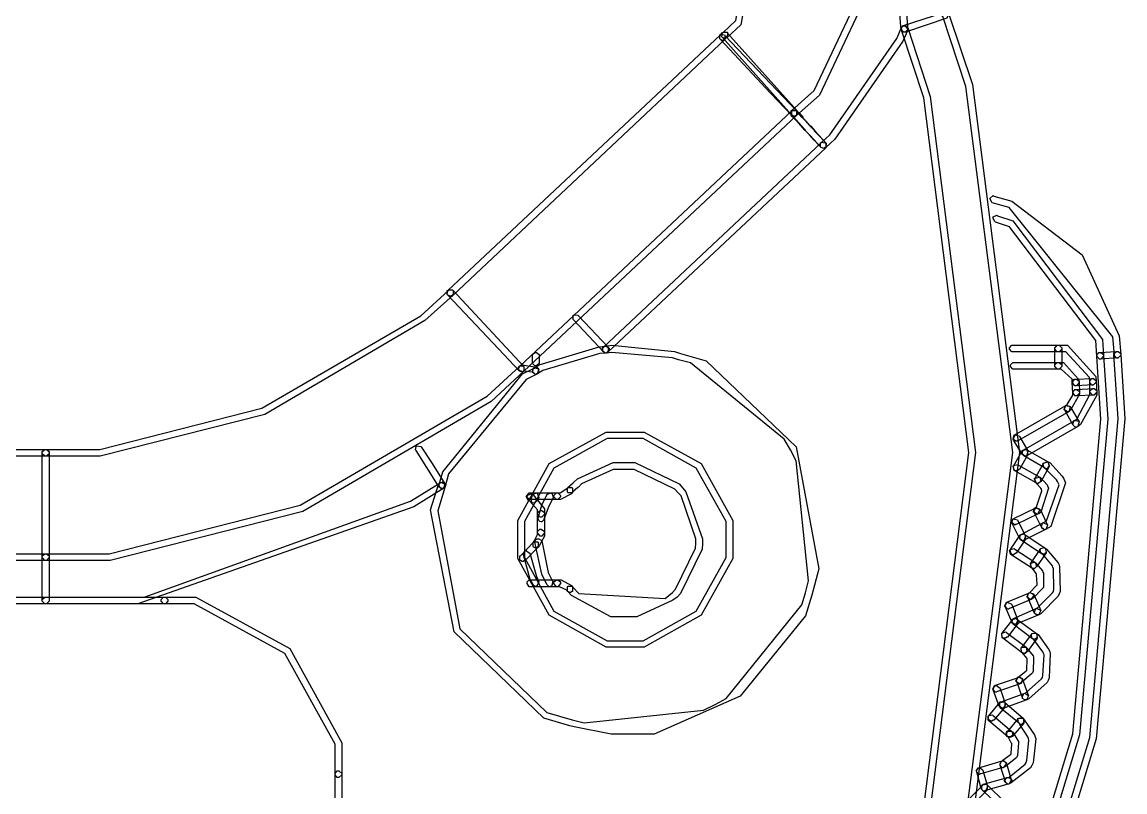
# Model space of a CAD drawing. Extents: x 0.54 to 10.46, y 0.74 to 7.76.
# Drawn here: x 9.829 to 9.9436, y 4.5242 to 4.6042 of the extents above; entities that cross this region are included whole.
import ezdxf

# ---------------------------------------------------------------- set-up
doc = ezdxf.new("R2010")
doc.units = 0
doc.layers.get('0').update_dxf_attribs({"linetype": 'CONTINUOUS'})

msp = doc.modelspace()

# ---------------------------------------------------------------- linework, layer by layer
at = {"color": 0}
for points in [[(9.90924, 4.59446), (9.90924, 4.59446), (9.90896, 4.59457), (9.90896, 4.59457), (9.9089, 4.59462), (9.9089, 4.59506), (9.90896, 4.59506), (9.91129, 4.59711), (9.91754, 4.6104), (9.91624, 4.625), (9.91476, 4.62771), (9.91471, 4.62776), (9.91487, 4.62819), (9.91493, 4.62819), (9.91493, 4.62825), (9.91536, 4.6281), (9.91542, 4.62804), (9.91689, 4.62522), (9.91824, 4.61025), (9.91183, 4.59663), (9.90944, 4.59451), (9.9094, 4.59451), (9.90924, 4.59446), (9.90924, 4.59446)], [(9.90201, 4.60254), (9.90201, 4.60254), (9.90175, 4.60265), (9.90175, 4.60265), (9.90169, 4.60271), (9.90175, 4.60314), (9.90181, 4.60314), (9.90315, 4.60439), (9.90608, 4.62093), (9.90522, 4.62256), (9.90517, 4.62261), (9.90533, 4.62304), (9.90539, 4.62304), (9.90539, 4.6231), (9.90582, 4.62294), (9.90588, 4.62289), (9.90674, 4.62121), (9.90365, 4.60394), (9.90224, 4.60265), (9.90218, 4.60265), (9.90201, 4.60254), (9.90201, 4.60254)], [(9.92068, 4.60319), (9.92057, 4.60319), (9.92036, 4.60335), (9.92036, 4.6034), (9.92031, 4.60346), (9.92051, 4.60389), (9.92057, 4.60389), (9.92475, 4.60525), (9.92481, 4.60531), (9.92518, 4.60508), (9.92524, 4.60504), (9.92524, 4.60504), (9.92507, 4.60465), (9.92507, 4.60465), (9.92079, 4.60319), (9.92079, 4.60319), (9.92068, 4.60319), (9.92068, 4.60319)], [(9.91228, 4.5911), (9.91228, 4.5911), (9.912, 4.59119), (9.912, 4.59119), (9.91194, 4.59125), (9.91194, 4.59169), (9.912, 4.59169), (9.91292, 4.5925), (9.91986, 4.60254), (9.92036, 4.60368), (9.92036, 4.60374), (9.92074, 4.60389), (9.92079, 4.60385), (9.92079, 4.60385), (9.92101, 4.60346), (9.92101, 4.6034), (9.92051, 4.60226), (9.91342, 4.59207), (9.91249, 4.59119), (9.91243, 4.59119), (9.91228, 4.5911), (9.91228, 4.5911)], [(9.87349, 4.57574), (9.87349, 4.57574), (9.87321, 4.57585), (9.87321, 4.57585), (9.87315, 4.5759), (9.87315, 4.57633), (9.87321, 4.57633), (9.90153, 4.60292), (9.90153, 4.60297), (9.90196, 4.60292), (9.90201, 4.60286), (9.90201, 4.60286), (9.90201, 4.60249), (9.90201, 4.60243), (9.87375, 4.57585), (9.87369, 4.57585), (9.87354, 4.57574), (9.87349, 4.57574)], [(9.90175, 4.60232), (9.90175, 4.60232), (9.90153, 4.60243), (9.90153, 4.60243), (9.90147, 4.60249), (9.90147, 4.60286), (9.90153, 4.60286), (9.90153, 4.60292), (9.90175, 4.60314), (9.90181, 4.60314), (9.90181, 4.60319), (9.90224, 4.60319), (9.90229, 4.60314), (9.90229, 4.60314), (9.90224, 4.60265), (9.90224, 4.6026), (9.90218, 4.6026), (9.90201, 4.60249), (9.90201, 4.60243), (9.90196, 4.60243), (9.90181, 4.60232), (9.90175, 4.60232)], [(9.90918, 4.5944), (9.90912, 4.5944), (9.90896, 4.59451), (9.90896, 4.59451), (9.90674, 4.59685), (9.90153, 4.60243), (9.90147, 4.60249), (9.90147, 4.60292), (9.90153, 4.60292), (9.90153, 4.60297), (9.90196, 4.60292), (9.90201, 4.60286), (9.90944, 4.595), (9.90944, 4.595), (9.90944, 4.59457), (9.90944, 4.59451), (9.9094, 4.59451), (9.90924, 4.5944), (9.90918, 4.5944)], [(9.90924, 4.59446), (9.90924, 4.59446), (9.90896, 4.59457), (9.90896, 4.59457), (9.90175, 4.60265), (9.90169, 4.60271), (9.90175, 4.60314), (9.90181, 4.60314), (9.90181, 4.60319), (9.90224, 4.60314), (9.90229, 4.60308), (9.9095, 4.595), (9.9095, 4.595), (9.90944, 4.59457), (9.90944, 4.59451), (9.9094, 4.59451), (9.90924, 4.59446), (9.90924, 4.59446)], [(9.88092, 4.56782), (9.88092, 4.56782), (9.88064, 4.56793), (9.88064, 4.56793), (9.88058, 4.56799), (9.88058, 4.56842), (9.88064, 4.56842), (9.90896, 4.595), (9.90896, 4.59506), (9.9094, 4.59506), (9.90944, 4.595), (9.90944, 4.595), (9.90944, 4.59457), (9.90944, 4.59451), (9.88112, 4.56793), (9.88108, 4.56793), (9.88092, 4.56782), (9.88092, 4.56782)], [(9.91228, 4.5911), (9.91228, 4.5911), (9.912, 4.59119), (9.912, 4.59119), (9.91194, 4.59125), (9.91178, 4.59142), (9.91178, 4.59142), (9.91174, 4.59147), (9.91135, 4.5919), (9.91135, 4.5919), (9.91129, 4.59196), (9.91081, 4.5925), (9.91081, 4.5925), (9.91038, 4.59293), (9.91032, 4.59299), (9.90989, 4.59347), (9.90989, 4.59347), (9.9095, 4.59392), (9.90944, 4.59397), (9.90907, 4.59435), (9.90907, 4.59435), (9.90901, 4.5944), (9.90896, 4.59446), (9.9089, 4.59457), (9.9089, 4.59457), (9.90886, 4.59462), (9.90896, 4.59506), (9.90901, 4.59506), (9.90901, 4.59511), (9.90944, 4.595), (9.9095, 4.59494), (9.90961, 4.59478), (9.90961, 4.59478), (9.90994, 4.5944), (9.91, 4.59435), (9.91038, 4.59397), (9.91038, 4.59397), (9.91081, 4.59347), (9.91086, 4.59343), (9.91129, 4.59299), (9.91129, 4.59293), (9.91178, 4.59244), (9.91183, 4.59239), (9.91183, 4.59239), (9.91222, 4.59196), (9.91228, 4.5919), (9.91228, 4.5919), (9.91243, 4.59174), (9.91249, 4.59169), (9.91249, 4.59169), (9.91249, 4.59125), (9.91249, 4.59119), (9.91243, 4.59119), (9.91228, 4.5911), (9.91228, 4.5911)], [(9.91228, 4.5911), (9.91228, 4.5911), (9.912, 4.59119), (9.912, 4.59119), (9.91086, 4.59244), (9.91081, 4.5925), (9.91038, 4.59293), (9.91038, 4.59299), (9.91026, 4.5931), (9.90967, 4.59375), (9.90961, 4.59381), (9.90956, 4.59392), (9.90912, 4.59435), (9.90912, 4.59435), (9.90901, 4.59446), (9.90896, 4.59451), (9.90896, 4.595), (9.90901, 4.595), (9.90901, 4.59506), (9.9094, 4.59506), (9.90944, 4.595), (9.90967, 4.59483), (9.90967, 4.59483), (9.9101, 4.59435), (9.91015, 4.59424), (9.91021, 4.59418), (9.91081, 4.59353), (9.91092, 4.59343), (9.91092, 4.59343), (9.91135, 4.59293), (9.9114, 4.59289), (9.91254, 4.59164), (9.91254, 4.59164), (9.91249, 4.59119), (9.91249, 4.59115), (9.91243, 4.59115), (9.91228, 4.5911), (9.91228, 4.5911)], [(9.8896, 4.56982), (9.8896, 4.56982), (9.88937, 4.56993), (9.88937, 4.56993), (9.88932, 4.56999), (9.88932, 4.57042), (9.88937, 4.57042), (9.912, 4.59169), (9.912, 4.59174), (9.91243, 4.59169), (9.91249, 4.59164), (9.91249, 4.59164), (9.91249, 4.59119), (9.91249, 4.59115), (9.88986, 4.56993), (9.88981, 4.56993), (9.88965, 4.56982), (9.8896, 4.56982)], [(9.94282, 4.56928), (9.94271, 4.56928), (9.94249, 4.56956), (9.94249, 4.56961), (9.94233, 4.5715), (9.93153, 4.58496), (9.92979, 4.58544), (9.92974, 4.5855), (9.92953, 4.58589), (9.92958, 4.58589), (9.92958, 4.58594), (9.9299, 4.58621), (9.92996, 4.58615), (9.93181, 4.58561), (9.93913, 4.58003), (9.94299, 4.57161), (9.94314, 4.56967), (9.94314, 4.56961), (9.94288, 4.56933), (9.94288, 4.56928), (9.94282, 4.56928)], [(9.83143, 4.55908), (9.83132, 4.55908), (9.83106, 4.55935), (9.83106, 4.5594), (9.83106, 4.55951), (9.83132, 4.55979), (9.83143, 4.55979), (9.83703, 4.55979), (9.85389, 4.56407), (9.87039, 4.57368), (9.87326, 4.57633), (9.87326, 4.57639), (9.87369, 4.57639), (9.87375, 4.57633), (9.87375, 4.57633), (9.87375, 4.5759), (9.87375, 4.57585), (9.87082, 4.57319), (9.85417, 4.56342), (9.83708, 4.55908), (9.83143, 4.55908)], [(9.88092, 4.56782), (9.88092, 4.56782), (9.88064, 4.56793), (9.88064, 4.56793), (9.87847, 4.57026), (9.87321, 4.57585), (9.87315, 4.5759), (9.87321, 4.57633), (9.87326, 4.57633), (9.87326, 4.57639), (9.87369, 4.57639), (9.87375, 4.57633), (9.88112, 4.56842), (9.88112, 4.56842), (9.88112, 4.56799), (9.88112, 4.56793), (9.88108, 4.56793), (9.88092, 4.56782), (9.88092, 4.56782)], [(9.8896, 4.56982), (9.8896, 4.56982), (9.88937, 4.56993), (9.88937, 4.56993), (9.88629, 4.57324), (9.88624, 4.57329), (9.88624, 4.57374), (9.88629, 4.57374), (9.88629, 4.57379), (9.88672, 4.57374), (9.88678, 4.57368), (9.88986, 4.57042), (9.88986, 4.57042), (9.88986, 4.56999), (9.88986, 4.56993), (9.88981, 4.56993), (9.88965, 4.56982), (9.8896, 4.56982)], [(9.89165, 4.53017), (9.89019, 4.53017), (9.88633, 4.53093), (9.8859, 4.53103), (9.88319, 4.53185), (9.87386, 4.54081), (9.87142, 4.5535), (9.87224, 4.55615), (9.87224, 4.55621), (9.87267, 4.55643), (9.87272, 4.55637), (9.87272, 4.55637), (9.87294, 4.55599), (9.87294, 4.55593), (9.87218, 4.55339), (9.87446, 4.54113), (9.88351, 4.53244), (9.88613, 4.53168), (9.88737, 4.53136), (9.89979, 4.53267), (9.90099, 4.53326), (9.90213, 4.5339), (9.91, 4.54362), (9.91038, 4.54486), (9.91069, 4.54611), (9.9094, 4.5586), (9.90881, 4.55974), (9.90815, 4.56087), (9.89844, 4.56879), (9.89719, 4.56912), (9.89654, 4.56933), (9.89025, 4.56988), (9.88965, 4.56982), (9.88954, 4.56982), (9.88926, 4.5701), (9.88926, 4.57015), (9.88926, 4.57026), (9.88954, 4.57053), (9.8896, 4.57053), (9.89025, 4.57064), (9.89675, 4.56999), (9.8974, 4.56976), (9.90007, 4.56901), (9.9094, 4.56006), (9.91178, 4.54736), (9.91103, 4.54465), (9.91038, 4.54249), (9.9036, 4.53413), (9.89464, 4.53017), (9.89165, 4.53017)], [(9.88232, 4.5676), (9.88232, 4.5676), (9.88206, 4.56782), (9.88206, 4.56782), (9.882, 4.56787), (9.88211, 4.56825), (9.88217, 4.56825), (9.88271, 4.56858), (9.88894, 4.57047), (9.8896, 4.57053), (9.88965, 4.57053), (9.88997, 4.57032), (9.88997, 4.57021), (9.88997, 4.57015), (9.88971, 4.56982), (9.88965, 4.56982), (9.889, 4.56976), (9.88308, 4.56799), (9.88254, 4.56765), (9.88254, 4.56765), (9.88238, 4.5676), (9.88232, 4.5676)], [(9.94026, 4.56646), (9.94015, 4.56646), (9.93994, 4.56674), (9.93994, 4.56679), (9.93989, 4.56728), (9.93744, 4.56993), (9.93664, 4.56993), (9.93653, 4.56993), (9.93631, 4.57021), (9.93631, 4.57026), (9.93631, 4.57036), (9.93653, 4.57064), (9.93664, 4.57064), (9.93761, 4.57064), (9.94054, 4.56739), (9.9406, 4.56685), (9.9406, 4.56679), (9.94032, 4.56651), (9.94026, 4.56646)], [(9.93668, 4.56814), (9.93658, 4.56814), (9.93631, 4.56842), (9.93631, 4.56847), (9.93631, 4.57026), (9.93631, 4.57036), (9.93658, 4.57064), (9.93668, 4.57064), (9.93674, 4.57064), (9.93701, 4.57036), (9.93701, 4.57026), (9.93701, 4.56847), (9.93701, 4.56842), (9.93674, 4.56814), (9.93668, 4.56814)], [(9.88238, 4.56847), (9.88226, 4.56847), (9.882, 4.56874), (9.882, 4.56879), (9.882, 4.56956), (9.882, 4.56967), (9.88226, 4.56988), (9.88238, 4.56988), (9.88243, 4.56988), (9.88271, 4.56967), (9.88271, 4.56956), (9.88271, 4.56879), (9.88271, 4.56874), (9.88243, 4.56847), (9.88238, 4.56847)], [(9.94103, 4.56917), (9.94092, 4.56917), (9.94065, 4.5695), (9.94065, 4.5695), (9.94065, 4.56961), (9.94086, 4.56988), (9.94097, 4.56988), (9.94265, 4.56999), (9.94282, 4.56999), (9.94288, 4.56999), (9.94314, 4.56976), (9.94314, 4.56967), (9.94314, 4.56961), (9.94288, 4.56933), (9.94282, 4.56933), (9.94103, 4.56917)], [(9.83143, 4.54824), (9.83132, 4.54824), (9.83106, 4.54856), (9.83106, 4.54861), (9.83106, 4.54872), (9.83132, 4.54893), (9.83143, 4.54893), (9.838, 4.54893), (9.85786, 4.55399), (9.87728, 4.56532), (9.88064, 4.56842), (9.88064, 4.56847), (9.88108, 4.56847), (9.88112, 4.56842), (9.88112, 4.56842), (9.88112, 4.56799), (9.88112, 4.56793), (9.87771, 4.56478), (9.85812, 4.55333), (9.83811, 4.54824), (9.83143, 4.54824)], [(9.87261, 4.55572), (9.87261, 4.55572), (9.8725, 4.55572), (9.8725, 4.55572), (9.87244, 4.55578), (9.87224, 4.55615), (9.87229, 4.55615), (9.87267, 4.55746), (9.88097, 4.56765), (9.88217, 4.56825), (9.88217, 4.56831), (9.8826, 4.56819), (9.88265, 4.56814), (9.88265, 4.56814), (9.88254, 4.56771), (9.88254, 4.56765), (9.88135, 4.56706), (9.87326, 4.55724), (9.87294, 4.55593), (9.87289, 4.55593), (9.87267, 4.55572), (9.87261, 4.55572)], [(9.88232, 4.5676), (9.88232, 4.5676), (9.88211, 4.56771), (9.88211, 4.56771), (9.882, 4.56782), (9.88108, 4.56793), (9.88103, 4.56787), (9.88097, 4.56787), (9.88058, 4.56803), (9.88058, 4.56803), (9.88053, 4.56808), (9.88069, 4.56847), (9.88075, 4.56847), (9.88092, 4.56858), (9.88243, 4.56836), (9.8826, 4.56825), (9.8826, 4.56825), (9.88265, 4.56782), (9.88265, 4.56776), (9.8826, 4.56776), (9.88238, 4.5676), (9.88232, 4.5676)], [(9.93668, 4.56814), (9.93201, 4.56814), (9.93192, 4.56814), (9.93169, 4.56842), (9.93169, 4.56847), (9.93169, 4.56858), (9.93192, 4.56885), (9.93201, 4.56885), (9.93668, 4.56885), (9.93674, 4.56885), (9.93701, 4.56858), (9.93701, 4.56847), (9.93701, 4.56842), (9.93674, 4.56814), (9.93668, 4.56814)], [(9.93847, 4.5664), (9.93837, 4.5664), (9.9381, 4.56674), (9.9381, 4.56674), (9.9381, 4.56711), (9.93696, 4.56814), (9.93664, 4.56814), (9.93653, 4.56814), (9.93631, 4.56842), (9.93631, 4.56847), (9.93631, 4.56858), (9.93653, 4.56885), (9.93664, 4.56885), (9.93718, 4.56885), (9.93875, 4.56711), (9.93881, 4.56679), (9.93881, 4.56674), (9.93853, 4.5664), (9.93847, 4.5664)], [(9.93853, 4.56538), (9.93842, 4.56538), (9.93815, 4.5656), (9.93815, 4.56565), (9.9381, 4.56674), (9.9381, 4.56685), (9.93832, 4.56711), (9.93842, 4.56711), (9.93847, 4.56711), (9.93853, 4.56711), (9.93881, 4.56689), (9.93881, 4.56679), (9.93886, 4.56569), (9.93886, 4.56565), (9.93858, 4.56538), (9.93853, 4.56538)], [(9.93847, 4.5664), (9.93837, 4.5664), (9.93815, 4.56668), (9.93815, 4.56674), (9.93815, 4.56685), (9.93837, 4.56711), (9.93847, 4.56711), (9.94026, 4.56717), (9.94032, 4.56717), (9.9406, 4.56694), (9.9406, 4.56685), (9.9406, 4.56679), (9.94032, 4.56651), (9.94026, 4.56651), (9.93853, 4.5664), (9.93847, 4.5664)], [(9.94032, 4.56543), (9.94021, 4.56543), (9.93994, 4.56575), (9.93994, 4.56575), (9.93994, 4.56685), (9.93994, 4.56694), (9.94015, 4.56717), (9.94026, 4.56717), (9.94032, 4.56717), (9.9406, 4.56694), (9.9406, 4.56685), (9.94065, 4.56575), (9.94065, 4.56569), (9.94037, 4.56543), (9.94032, 4.56543)], [(9.93761, 4.56369), (9.93761, 4.56369), (9.93733, 4.56386), (9.93733, 4.56392), (9.93728, 4.56396), (9.93739, 4.56435), (9.93744, 4.56435), (9.93756, 4.56446), (9.93815, 4.56543), (9.93815, 4.56569), (9.93815, 4.56581), (9.93837, 4.56603), (9.93847, 4.56603), (9.93853, 4.56603), (9.93886, 4.56581), (9.93886, 4.56569), (9.93886, 4.56554), (9.93793, 4.56386), (9.93778, 4.56375), (9.93778, 4.56375), (9.93761, 4.56369), (9.93761, 4.56369)], [(9.93853, 4.56212), (9.93842, 4.56212), (9.93821, 4.56233), (9.93821, 4.56233), (9.93815, 4.56239), (9.93826, 4.56278), (9.93832, 4.56278), (9.93858, 4.56293), (9.93994, 4.56549), (9.93994, 4.56575), (9.93994, 4.56586), (9.94026, 4.56614), (9.94032, 4.56614), (9.94037, 4.56614), (9.94065, 4.56592), (9.94065, 4.56581), (9.94065, 4.56543), (9.93896, 4.56239), (9.93869, 4.56218), (9.93869, 4.56218), (9.93853, 4.56212), (9.93853, 4.56212)], [(9.93853, 4.56538), (9.93842, 4.56538), (9.93821, 4.56565), (9.93821, 4.56569), (9.93821, 4.56581), (9.93842, 4.56603), (9.93853, 4.56603), (9.94032, 4.56614), (9.94037, 4.56614), (9.94065, 4.56592), (9.94065, 4.56581), (9.94065, 4.56575), (9.94037, 4.56543), (9.94032, 4.56543), (9.93853, 4.56538)], [(9.93235, 4.56065), (9.93224, 4.56065), (9.93201, 4.56082), (9.93201, 4.56082), (9.93197, 4.56087), (9.93207, 4.56131), (9.93212, 4.56131), (9.93744, 4.56435), (9.93744, 4.5644), (9.93782, 4.56429), (9.93787, 4.56424), (9.93787, 4.56424), (9.93778, 4.56381), (9.93778, 4.56375), (9.93251, 4.56071), (9.93246, 4.56071), (9.93235, 4.56065), (9.93235, 4.56065)], [(9.93853, 4.56212), (9.93842, 4.56212), (9.93821, 4.56233), (9.93821, 4.56233), (9.93733, 4.56386), (9.93728, 4.56392), (9.93739, 4.56429), (9.93744, 4.56429), (9.93744, 4.56435), (9.93787, 4.56424), (9.93793, 4.56418), (9.93881, 4.56267), (9.93881, 4.56267), (9.93869, 4.56222), (9.93869, 4.56218), (9.93869, 4.56218), (9.93853, 4.56212), (9.93853, 4.56212)], [(9.93321, 4.55908), (9.93321, 4.55908), (9.93294, 4.55925), (9.93294, 4.55925), (9.93289, 4.55931), (9.933, 4.55974), (9.93306, 4.55974), (9.93832, 4.56278), (9.93832, 4.56282), (9.93875, 4.56272), (9.93881, 4.56267), (9.93881, 4.56267), (9.93869, 4.56222), (9.93869, 4.56218), (9.93338, 4.55914), (9.93332, 4.55914), (9.93321, 4.55908), (9.93321, 4.55908)], [(9.89165, 4.53922), (9.88965, 4.53922), (9.88374, 4.54254), (9.88049, 4.54844), (9.88049, 4.5504), (9.88049, 4.5524), (9.88374, 4.55832), (9.88965, 4.56158), (9.89165, 4.56158), (9.89361, 4.56158), (9.89953, 4.55832), (9.90283, 4.5524), (9.90283, 4.5504), (9.90283, 4.54844), (9.89953, 4.54254), (9.89361, 4.53922), (9.89165, 4.53922)], [(9.89165, 4.56093), (9.88976, 4.56093), (9.88422, 4.55783), (9.88118, 4.55231), (9.88118, 4.5504), (9.88118, 4.54856), (9.88422, 4.54297), (9.88976, 4.53988), (9.89165, 4.53988), (9.8935, 4.53988), (9.89903, 4.54297), (9.90213, 4.54856), (9.90213, 4.5504), (9.90213, 4.55231), (9.89903, 4.55783), (9.8935, 4.56093), (9.89165, 4.56093)], [(9.93321, 4.55908), (9.93321, 4.55908), (9.93294, 4.55925), (9.93294, 4.55925), (9.93201, 4.56076), (9.93197, 4.56082), (9.93212, 4.56125), (9.93218, 4.56125), (9.93218, 4.56131), (9.93257, 4.56119), (9.93261, 4.56114), (9.93349, 4.55963), (9.93349, 4.55957), (9.93338, 4.55919), (9.93338, 4.55914), (9.93332, 4.55914), (9.93321, 4.55908), (9.93321, 4.55908)], [(9.83143, 4.55908), (9.74408, 4.55908), (9.74397, 4.55908), (9.74376, 4.55935), (9.74376, 4.5594), (9.74376, 4.55951), (9.74397, 4.55979), (9.74408, 4.55979), (9.83143, 4.55979), (9.83149, 4.55979), (9.83176, 4.55951), (9.83176, 4.5594), (9.83176, 4.55935), (9.83149, 4.55908), (9.83143, 4.55908)], [(9.83143, 4.54824), (9.83132, 4.54824), (9.83106, 4.54856), (9.83106, 4.54861), (9.83106, 4.55946), (9.83106, 4.55957), (9.83132, 4.55979), (9.83143, 4.55979), (9.83149, 4.55979), (9.83176, 4.55957), (9.83176, 4.55946), (9.83176, 4.54861), (9.83176, 4.54856), (9.83149, 4.54824), (9.83143, 4.54824)], [(9.87261, 4.55572), (9.87261, 4.55572), (9.87229, 4.55588), (9.87229, 4.55588), (9.8699, 4.55968), (9.86985, 4.55974), (9.8699, 4.56011), (9.86996, 4.56011), (9.86996, 4.56017), (9.87039, 4.56011), (9.87044, 4.56006), (9.87158, 4.55832), (9.87289, 4.55621), (9.87289, 4.55621), (9.87278, 4.55583), (9.87278, 4.55578), (9.87272, 4.55578), (9.87261, 4.55572), (9.87261, 4.55572)], [(9.93235, 4.55757), (9.93229, 4.55757), (9.93212, 4.55761), (9.93212, 4.55761), (9.93207, 4.55767), (9.93197, 4.55806), (9.93201, 4.55806), (9.93289, 4.55963), (9.93289, 4.55968), (9.93332, 4.55979), (9.93338, 4.55974), (9.93338, 4.55974), (9.93349, 4.55931), (9.93349, 4.55925), (9.93261, 4.55772), (9.93257, 4.55772), (9.9324, 4.55757), (9.93235, 4.55757)], [(9.93544, 4.55778), (9.93544, 4.55778), (9.93522, 4.55789), (9.93522, 4.55789), (9.93306, 4.55914), (9.933, 4.55919), (9.93283, 4.55957), (9.93289, 4.55963), (9.93289, 4.55968), (9.93332, 4.55979), (9.93338, 4.55974), (9.9356, 4.55849), (9.9356, 4.55849), (9.93571, 4.55806), (9.93571, 4.558), (9.93565, 4.558), (9.93549, 4.55778), (9.93544, 4.55778)], [(9.89165, 4.54237), (9.89014, 4.54237), (9.88607, 4.5446), (9.88569, 4.54503), (9.88564, 4.54508), (9.88564, 4.54551), (9.88569, 4.54551), (9.88569, 4.54557), (9.88613, 4.54557), (9.88618, 4.54551), (9.88683, 4.54482), (9.89578, 4.54428), (9.89654, 4.54492), (9.89686, 4.54525), (9.89893, 4.54953), (9.89899, 4.55003), (9.89899, 4.55051), (9.89746, 4.55496), (9.89714, 4.55528), (9.89681, 4.55567), (9.89258, 4.55772), (9.89208, 4.55772), (9.89199, 4.55772), (9.89171, 4.55772), (9.89165, 4.55772), (9.8904, 4.55772), (9.8871, 4.55621), (9.88678, 4.55588), (9.88672, 4.55583), (9.88618, 4.55533), (9.88618, 4.55528), (9.88613, 4.55528), (9.88569, 4.55528), (9.88569, 4.55528), (9.88564, 4.55533), (9.88564, 4.55578), (9.88569, 4.55578), (9.88569, 4.55583), (9.88624, 4.55632), (9.88629, 4.55637), (9.88667, 4.55675), (9.8904, 4.55843), (9.89165, 4.55843), (9.89176, 4.55843), (9.89208, 4.55843), (9.89208, 4.55843), (9.89264, 4.55843), (9.89725, 4.55621), (9.89763, 4.55578), (9.89794, 4.55539), (9.89968, 4.55051), (9.89968, 4.54997), (9.89963, 4.54943), (9.8974, 4.54482), (9.89703, 4.54443), (9.8966, 4.54411), (9.89285, 4.54237), (9.89165, 4.54237)], [(9.93451, 4.55626), (9.93451, 4.55626), (9.93435, 4.55632), (9.93435, 4.55632), (9.93212, 4.55757), (9.93207, 4.55761), (9.93197, 4.55806), (9.93201, 4.55806), (9.93201, 4.55811), (9.93246, 4.55821), (9.93251, 4.55817), (9.93474, 4.55692), (9.93474, 4.55692), (9.93485, 4.55647), (9.93485, 4.55643), (9.93479, 4.55643), (9.93457, 4.55626), (9.93451, 4.55626)], [(9.93451, 4.55626), (9.93451, 4.55626), (9.93435, 4.55632), (9.93435, 4.55632), (9.93431, 4.55637), (9.93419, 4.55681), (9.93425, 4.55681), (9.93511, 4.55832), (9.93511, 4.55838), (9.93554, 4.55849), (9.9356, 4.55843), (9.9356, 4.55843), (9.93571, 4.55806), (9.93571, 4.558), (9.93485, 4.55643), (9.93479, 4.55643), (9.93457, 4.55626), (9.93451, 4.55626)], [(9.93522, 4.55143), (9.93522, 4.55143), (9.93494, 4.55165), (9.93494, 4.55165), (9.9349, 4.55171), (9.935, 4.55214), (9.93506, 4.55214), (9.93544, 4.55236), (9.93674, 4.5561), (9.93658, 4.55647), (9.93647, 4.55664), (9.93533, 4.55778), (9.93522, 4.55783), (9.93517, 4.55789), (9.93506, 4.55832), (9.93511, 4.55832), (9.93511, 4.55838), (9.93554, 4.55854), (9.9356, 4.55849), (9.93576, 4.55843), (9.93707, 4.55701), (9.93718, 4.55681), (9.93739, 4.55632), (9.93588, 4.55176), (9.93539, 4.55149), (9.93539, 4.55149), (9.93522, 4.55143), (9.93522, 4.55143)], [(9.83143, 4.54372), (9.83132, 4.54372), (9.83106, 4.544), (9.83106, 4.54406), (9.83106, 4.54417), (9.83132, 4.54443), (9.83143, 4.54443), (9.84164, 4.54443), (9.86931, 4.55442), (9.8724, 4.55632), (9.8724, 4.55637), (9.87283, 4.55626), (9.87289, 4.55621), (9.87289, 4.55621), (9.87278, 4.55583), (9.87278, 4.55578), (9.86968, 4.55382), (9.84099, 4.54372), (9.83143, 4.54372)], [(9.9344, 4.55306), (9.9344, 4.55306), (9.93414, 4.55328), (9.93414, 4.55328), (9.93408, 4.55333), (9.93419, 4.55371), (9.93425, 4.55371), (9.9344, 4.55382), (9.93494, 4.5555), (9.9349, 4.55567), (9.93485, 4.55578), (9.9344, 4.55626), (9.93435, 4.55626), (9.93431, 4.55632), (9.93419, 4.55675), (9.93425, 4.55675), (9.93425, 4.55681), (9.93468, 4.55692), (9.93474, 4.55686), (9.93479, 4.55686), (9.93549, 4.5561), (9.93554, 4.55599), (9.93565, 4.55578), (9.93485, 4.55328), (9.93463, 4.55311), (9.93457, 4.55311), (9.9344, 4.55306), (9.9344, 4.55306)], [(9.8846, 4.55458), (9.88178, 4.55458), (9.88167, 4.55458), (9.88146, 4.55485), (9.88146, 4.5549), (9.88146, 4.55501), (9.88167, 4.55528), (9.88178, 4.55528), (9.8846, 4.55528), (9.88465, 4.55528), (9.88493, 4.55501), (9.88493, 4.5549), (9.88493, 4.55485), (9.88465, 4.55458), (9.8846, 4.55458)], [(9.88292, 4.55225), (9.88292, 4.55225), (9.88276, 4.55231), (9.88276, 4.55231), (9.88271, 4.55236), (9.88254, 4.55268), (9.8826, 4.55268), (9.88297, 4.55399), (9.88351, 4.55507), (9.88351, 4.55512), (9.8839, 4.55528), (9.88396, 4.55524), (9.884, 4.55524), (9.88417, 4.55485), (9.88417, 4.55479), (9.88362, 4.55371), (9.88319, 4.55251), (9.88319, 4.55246), (9.88297, 4.55225), (9.88292, 4.55225)], [(9.8846, 4.55458), (9.8845, 4.55458), (9.88422, 4.55485), (9.88422, 4.5549), (9.88422, 4.55501), (9.8845, 4.55528), (9.8846, 4.55528), (9.88488, 4.55528), (9.88558, 4.55572), (9.88569, 4.55578), (9.88569, 4.55583), (9.88613, 4.55583), (9.88618, 4.55578), (9.88618, 4.55578), (9.88618, 4.55533), (9.88618, 4.55528), (9.88607, 4.55518), (9.88493, 4.55458), (9.8846, 4.55458)], [(9.88292, 4.55274), (9.88282, 4.55274), (9.88254, 4.55306), (9.88254, 4.55311), (9.88254, 4.5535), (9.88172, 4.55442), (9.88162, 4.55447), (9.88157, 4.55453), (9.88135, 4.5549), (9.8814, 4.5549), (9.8814, 4.55496), (9.88183, 4.55518), (9.88189, 4.55512), (9.88206, 4.55507), (9.88325, 4.5536), (9.88325, 4.55311), (9.88325, 4.55306), (9.88297, 4.55274), (9.88292, 4.55274)], [(9.88292, 4.55078), (9.88282, 4.55078), (9.88254, 4.55111), (9.88254, 4.55117), (9.88254, 4.55311), (9.88254, 4.55322), (9.88282, 4.55344), (9.88292, 4.55344), (9.88297, 4.55344), (9.88325, 4.55322), (9.88325, 4.55311), (9.88325, 4.55117), (9.88325, 4.55111), (9.88297, 4.55078), (9.88292, 4.55078)], [(9.93212, 4.55192), (9.93212, 4.55192), (9.93186, 4.55214), (9.93186, 4.55214), (9.93181, 4.55219), (9.93192, 4.55257), (9.93197, 4.55257), (9.93431, 4.55371), (9.93431, 4.55376), (9.93468, 4.5536), (9.93474, 4.55354), (9.93474, 4.55354), (9.93457, 4.55317), (9.93457, 4.55311), (9.93229, 4.55197), (9.93224, 4.55197), (9.93212, 4.55192), (9.93212, 4.55192)], [(9.93522, 4.55143), (9.93522, 4.55143), (9.93494, 4.5516), (9.93494, 4.55165), (9.93414, 4.55322), (9.93408, 4.55328), (9.93425, 4.55365), (9.93431, 4.55365), (9.93431, 4.55371), (9.93474, 4.55354), (9.93479, 4.5535), (9.93554, 4.55192), (9.93554, 4.55192), (9.93539, 4.55154), (9.93539, 4.55149), (9.93539, 4.55149), (9.93522, 4.55143), (9.93522, 4.55143)], [(9.93294, 4.55029), (9.93294, 4.55029), (9.93267, 4.55051), (9.93267, 4.55051), (9.93186, 4.55208), (9.93181, 4.55214), (9.93192, 4.55251), (9.93197, 4.55251), (9.93197, 4.55257), (9.9324, 4.55246), (9.93246, 4.5524), (9.93326, 4.55078), (9.93326, 4.55078), (9.93311, 4.5504), (9.93311, 4.55035), (9.93311, 4.55035), (9.93294, 4.55029), (9.93294, 4.55029)], [(9.93294, 4.55029), (9.93294, 4.55029), (9.93267, 4.55051), (9.93267, 4.55051), (9.93261, 4.55057), (9.93272, 4.55094), (9.93278, 4.55094), (9.93506, 4.55214), (9.93506, 4.55219), (9.93549, 4.55197), (9.93554, 4.55192), (9.93554, 4.55192), (9.93539, 4.55154), (9.93539, 4.55149), (9.93311, 4.55035), (9.93311, 4.55035), (9.93294, 4.55029), (9.93294, 4.55029)], [(9.88238, 4.54953), (9.88238, 4.54953), (9.88211, 4.54964), (9.88211, 4.54964), (9.88206, 4.54969), (9.88206, 4.55013), (9.88211, 4.55013), (9.88217, 4.55024), (9.88254, 4.55094), (9.88254, 4.55117), (9.88254, 4.55126), (9.88276, 4.55149), (9.88286, 4.55149), (9.88292, 4.55149), (9.88325, 4.55126), (9.88325, 4.55117), (9.88325, 4.55078), (9.88271, 4.54975), (9.8826, 4.54964), (9.88254, 4.54964), (9.88238, 4.54953), (9.88238, 4.54953)], [(9.93197, 4.54883), (9.93197, 4.54883), (9.93181, 4.54889), (9.93181, 4.54889), (9.93175, 4.54893), (9.93164, 4.54937), (9.93169, 4.54937), (9.93267, 4.55083), (9.93267, 4.55089), (9.93311, 4.551), (9.93317, 4.55094), (9.93317, 4.55094), (9.93326, 4.55051), (9.93326, 4.55046), (9.93229, 4.54899), (9.93224, 4.54899), (9.93201, 4.54883), (9.93197, 4.54883)], [(9.93511, 4.54889), (9.93506, 4.54889), (9.9349, 4.54893), (9.9349, 4.54893), (9.93278, 4.55035), (9.93272, 4.5504), (9.93261, 4.55083), (9.93267, 4.55083), (9.93267, 4.55089), (9.93311, 4.551), (9.93317, 4.55094), (9.93528, 4.54953), (9.93528, 4.54953), (9.93539, 4.5491), (9.93539, 4.54904), (9.93533, 4.54904), (9.93517, 4.54889), (9.93511, 4.54889)], [(9.88097, 4.54812), (9.88092, 4.54812), (9.88075, 4.54824), (9.88075, 4.54824), (9.88069, 4.54829), (9.88069, 4.54872), (9.88075, 4.54872), (9.88211, 4.55013), (9.88211, 4.55018), (9.88254, 4.55018), (9.8826, 4.55013), (9.8826, 4.55013), (9.8826, 4.54969), (9.8826, 4.54964), (9.88124, 4.54824), (9.88118, 4.54824), (9.88103, 4.54812), (9.88097, 4.54812)], [(9.88385, 4.54551), (9.88374, 4.54551), (9.88351, 4.54574), (9.88351, 4.54574), (9.88297, 4.54682), (9.88226, 4.55013), (9.88226, 4.55024), (9.88243, 4.55051), (9.88254, 4.55051), (9.8826, 4.55051), (9.88265, 4.55051), (9.88292, 4.55035), (9.88297, 4.55029), (9.88362, 4.54699), (9.88411, 4.54601), (9.88411, 4.54601), (9.884, 4.54563), (9.884, 4.54557), (9.88396, 4.54557), (9.88385, 4.54551), (9.88385, 4.54551)], [(9.93408, 4.54736), (9.93408, 4.54736), (9.93386, 4.54747), (9.93386, 4.54747), (9.93175, 4.54883), (9.93169, 4.54889), (9.93158, 4.54932), (9.93164, 4.54932), (9.93164, 4.54937), (9.93207, 4.54949), (9.93212, 4.54943), (9.93431, 4.54801), (9.93431, 4.54801), (9.93435, 4.54758), (9.93435, 4.54753), (9.93431, 4.54753), (9.93414, 4.54736), (9.93408, 4.54736)], [(9.93414, 4.54742), (9.93408, 4.54742), (9.93392, 4.54747), (9.93392, 4.54747), (9.93386, 4.54753), (9.93375, 4.54796), (9.93381, 4.54796), (9.93479, 4.54943), (9.93479, 4.54949), (9.93522, 4.54958), (9.93528, 4.54953), (9.93528, 4.54953), (9.93539, 4.5491), (9.93539, 4.54904), (9.9344, 4.54758), (9.93435, 4.54758), (9.93419, 4.54742), (9.93414, 4.54742)], [(9.93451, 4.54258), (9.9344, 4.54258), (9.93419, 4.54275), (9.93419, 4.54275), (9.93414, 4.54281), (9.93431, 4.54324), (9.93435, 4.54324), (9.93451, 4.54335), (9.93604, 4.54486), (9.93614, 4.54503), (9.93619, 4.54525), (9.93614, 4.54736), (9.93608, 4.54753), (9.93604, 4.54769), (9.935, 4.54893), (9.9349, 4.54899), (9.93485, 4.54904), (9.93474, 4.54943), (9.93479, 4.54943), (9.93479, 4.54949), (9.93522, 4.54958), (9.93528, 4.54953), (9.93544, 4.54943), (9.93664, 4.54801), (9.93674, 4.54779), (9.93679, 4.54758), (9.93685, 4.54503), (9.93674, 4.54476), (9.93664, 4.54454), (9.93485, 4.54269), (9.93463, 4.54258), (9.93463, 4.54258), (9.93451, 4.54258), (9.93451, 4.54258)], [(9.83143, 4.54824), (9.74408, 4.54824), (9.74397, 4.54824), (9.74376, 4.54856), (9.74376, 4.54861), (9.74376, 4.54872), (9.74397, 4.54893), (9.74408, 4.54893), (9.83143, 4.54893), (9.83149, 4.54893), (9.83176, 4.54872), (9.83176, 4.54861), (9.83176, 4.54856), (9.83149, 4.54824), (9.83143, 4.54824)], [(9.83143, 4.54372), (9.83132, 4.54372), (9.83106, 4.544), (9.83106, 4.54406), (9.83106, 4.54861), (9.83106, 4.54872), (9.83132, 4.54893), (9.83143, 4.54893), (9.83149, 4.54893), (9.83176, 4.54872), (9.83176, 4.54861), (9.83176, 4.54406), (9.83176, 4.544), (9.83149, 4.54372), (9.83143, 4.54372)], [(9.93381, 4.54422), (9.93371, 4.54422), (9.93349, 4.54443), (9.93349, 4.54443), (9.93343, 4.54449), (9.9336, 4.54486), (9.93365, 4.54486), (9.93371, 4.54492), (9.9344, 4.54563), (9.93446, 4.54568), (9.93446, 4.54579), (9.9344, 4.54676), (9.9344, 4.54682), (9.93435, 4.54688), (9.93397, 4.54742), (9.93392, 4.54742), (9.93386, 4.54747), (9.93375, 4.5479), (9.93381, 4.5479), (9.93381, 4.54796), (9.93419, 4.54807), (9.93425, 4.54801), (9.93431, 4.54796), (9.935, 4.54715), (9.93506, 4.54704), (9.93511, 4.54693), (9.93511, 4.54557), (9.93511, 4.54542), (9.935, 4.54531), (9.93403, 4.54432), (9.93392, 4.54428), (9.93392, 4.54428), (9.93381, 4.54422), (9.93381, 4.54422)], [(9.8846, 4.54551), (9.88178, 4.54551), (9.88167, 4.54551), (9.88146, 4.54585), (9.88146, 4.5459), (9.88146, 4.54601), (9.88167, 4.54622), (9.88178, 4.54622), (9.8846, 4.54622), (9.88465, 4.54622), (9.88493, 4.54601), (9.88493, 4.5459), (9.88493, 4.54585), (9.88465, 4.54551), (9.8846, 4.54551)], [(9.8859, 4.54492), (9.8859, 4.54492), (9.88569, 4.54503), (9.88569, 4.54503), (9.88558, 4.54514), (9.88482, 4.54551), (9.8846, 4.54551), (9.8845, 4.54551), (9.88422, 4.54585), (9.88422, 4.5459), (9.88422, 4.54601), (9.8845, 4.54622), (9.8846, 4.54622), (9.88499, 4.54622), (9.88607, 4.54563), (9.88618, 4.54551), (9.88618, 4.54551), (9.88618, 4.54508), (9.88618, 4.54503), (9.88613, 4.54503), (9.88596, 4.54492), (9.8859, 4.54492)], [(9.93147, 4.54318), (9.93138, 4.54318), (9.93115, 4.54346), (9.93115, 4.54346), (9.9311, 4.54351), (9.93126, 4.54389), (9.93132, 4.54389), (9.93365, 4.54486), (9.93365, 4.54492), (9.93408, 4.54476), (9.93414, 4.54471), (9.93414, 4.54471), (9.93392, 4.54428), (9.93392, 4.54422), (9.93158, 4.54324), (9.93158, 4.54324), (9.93147, 4.54318), (9.93147, 4.54318)], [(9.93451, 4.54258), (9.9344, 4.54258), (9.93419, 4.54275), (9.93419, 4.54275), (9.93349, 4.54438), (9.93343, 4.54443), (9.9336, 4.54486), (9.93365, 4.54486), (9.93371, 4.54492), (9.93408, 4.54471), (9.93414, 4.54465), (9.93485, 4.54303), (9.93485, 4.54303), (9.93463, 4.54264), (9.93463, 4.54258), (9.93463, 4.54258), (9.93451, 4.54258), (9.93451, 4.54258)], [(9.84381, 4.54372), (9.73178, 4.54372), (9.73167, 4.54372), (9.73139, 4.544), (9.73139, 4.54406), (9.73139, 4.54417), (9.73167, 4.54443), (9.73178, 4.54443), (9.84381, 4.54443), (9.84386, 4.54443), (9.84412, 4.54417), (9.84412, 4.54406), (9.84412, 4.544), (9.84386, 4.54372), (9.84381, 4.54372)], [(9.86182, 4.52567), (9.86171, 4.52567), (9.86149, 4.52593), (9.86149, 4.52599), (9.86149, 4.52914), (9.85628, 4.53857), (9.84685, 4.54372), (9.84375, 4.54372), (9.84364, 4.54372), (9.84343, 4.544), (9.84343, 4.54406), (9.84343, 4.54417), (9.84364, 4.54443), (9.84375, 4.54443), (9.847, 4.54443), (9.85678, 4.53907), (9.86219, 4.52929), (9.86219, 4.52599), (9.86219, 4.52593), (9.86187, 4.52567), (9.86182, 4.52567)], [(9.93212, 4.54156), (9.93212, 4.54156), (9.93186, 4.54172), (9.93186, 4.54178), (9.93115, 4.5434), (9.9311, 4.54346), (9.93126, 4.54383), (9.93132, 4.54383), (9.93132, 4.54389), (9.93175, 4.54372), (9.93181, 4.54368), (9.93246, 4.54204), (9.93246, 4.54199), (9.93229, 4.54167), (9.93229, 4.54161), (9.93224, 4.54161), (9.93212, 4.54156), (9.93212, 4.54156)], [(9.93212, 4.54156), (9.93212, 4.54156), (9.93186, 4.54178), (9.93186, 4.54178), (9.93181, 4.54183), (9.93197, 4.54221), (9.93201, 4.54221), (9.93435, 4.54324), (9.93435, 4.54329), (9.93479, 4.54308), (9.93485, 4.54303), (9.93485, 4.54303), (9.93463, 4.54264), (9.93463, 4.54258), (9.93229, 4.54161), (9.93224, 4.54161), (9.93212, 4.54156), (9.93212, 4.54156)], [(9.9311, 4.54015), (9.93104, 4.54015), (9.93088, 4.54021), (9.93088, 4.54021), (9.93083, 4.54025), (9.93078, 4.54069), (9.93083, 4.54069), (9.93192, 4.5421), (9.93192, 4.54215), (9.93235, 4.54221), (9.9324, 4.54215), (9.9324, 4.54215), (9.93246, 4.54172), (9.93246, 4.54167), (9.93138, 4.54025), (9.93132, 4.54025), (9.93115, 4.54015), (9.9311, 4.54015)], [(9.93419, 4.54004), (9.93419, 4.54004), (9.93397, 4.5401), (9.93397, 4.5401), (9.93197, 4.54161), (9.93192, 4.54167), (9.93181, 4.5421), (9.93186, 4.5421), (9.93186, 4.54215), (9.93229, 4.54221), (9.93235, 4.54215), (9.9344, 4.54064), (9.9344, 4.54064), (9.93446, 4.54021), (9.93446, 4.54015), (9.9344, 4.54015), (9.93425, 4.54004), (9.93419, 4.54004)], [(9.93311, 4.53857), (9.93311, 4.53857), (9.93289, 4.53863), (9.93289, 4.53863), (9.93088, 4.54015), (9.93083, 4.54021), (9.93078, 4.54064), (9.93083, 4.54064), (9.93083, 4.54069), (9.93121, 4.54081), (9.93126, 4.54075), (9.93332, 4.53922), (9.93332, 4.53922), (9.93338, 4.53879), (9.93338, 4.53874), (9.93332, 4.53874), (9.93317, 4.53857), (9.93311, 4.53857)], [(9.93311, 4.53857), (9.93311, 4.53857), (9.93289, 4.53868), (9.93289, 4.53868), (9.93283, 4.53874), (9.93278, 4.53917), (9.93283, 4.53917), (9.93392, 4.54058), (9.93392, 4.54064), (9.93435, 4.54069), (9.9344, 4.54064), (9.9344, 4.54064), (9.93446, 4.54021), (9.93446, 4.54015), (9.93343, 4.53874), (9.93338, 4.53874), (9.93317, 4.53857), (9.93311, 4.53857)], [(9.93326, 4.53375), (9.93317, 4.53375), (9.93294, 4.5339), (9.93294, 4.53396), (9.93289, 4.53401), (9.93306, 4.5344), (9.93311, 4.5344), (9.93332, 4.5345), (9.9349, 4.53592), (9.935, 4.53608), (9.93506, 4.53629), (9.93517, 4.53842), (9.93511, 4.53857), (9.93506, 4.53874), (9.93408, 4.54004), (9.93397, 4.5401), (9.93392, 4.54015), (9.93386, 4.54058), (9.93392, 4.54058), (9.93392, 4.54064), (9.93435, 4.54069), (9.9344, 4.54064), (9.93457, 4.54053), (9.93565, 4.53901), (9.93576, 4.53879), (9.93582, 4.53857), (9.93571, 4.53603), (9.9356, 4.53575), (9.93549, 4.53554), (9.9336, 4.53386), (9.93338, 4.53375), (9.93338, 4.53375), (9.93326, 4.53375), (9.93326, 4.53375)], [(9.93261, 4.53543), (9.93251, 4.53543), (9.93229, 4.53564), (9.93229, 4.53564), (9.93224, 4.53569), (9.93246, 4.53614), (9.93251, 4.53614), (9.93257, 4.53618), (9.93332, 4.53678), (9.93338, 4.53683), (9.93338, 4.53694), (9.93343, 4.53792), (9.93343, 4.53797), (9.93338, 4.53808), (9.93294, 4.53863), (9.93289, 4.53863), (9.93283, 4.53868), (9.93278, 4.53917), (9.93283, 4.53917), (9.93283, 4.53922), (9.93326, 4.53922), (9.93332, 4.53917), (9.93338, 4.53911), (9.93403, 4.53831), (9.93408, 4.53819), (9.93408, 4.53808), (9.93403, 4.53674), (9.93397, 4.53657), (9.93386, 4.53646), (9.93283, 4.53554), (9.93272, 4.53549), (9.93272, 4.53549), (9.93261, 4.53543), (9.93261, 4.53543)], [(9.93024, 4.53456), (9.93012, 4.53456), (9.9299, 4.53483), (9.9299, 4.53483), (9.92985, 4.53489), (9.93007, 4.53526), (9.93012, 4.53526), (9.93251, 4.53608), (9.93257, 4.53614), (9.93289, 4.53597), (9.93294, 4.53592), (9.93294, 4.53586), (9.93278, 4.53549), (9.93278, 4.53543), (9.93033, 4.53461), (9.93033, 4.53461), (9.93024, 4.53456), (9.93024, 4.53456)], [(9.93326, 4.53375), (9.93317, 4.53375), (9.93294, 4.5339), (9.93294, 4.53396), (9.93235, 4.53564), (9.93229, 4.53569), (9.93246, 4.53608), (9.93251, 4.53608), (9.93257, 4.53614), (9.93289, 4.53592), (9.93294, 4.53586), (9.93354, 4.53418), (9.93354, 4.53418), (9.93338, 4.53381), (9.93338, 4.53375), (9.93338, 4.53375), (9.93326, 4.53375), (9.93326, 4.53375)], [(9.93083, 4.53288), (9.93083, 4.53288), (9.9305, 4.5331), (9.9305, 4.5331), (9.9299, 4.53478), (9.92985, 4.53483), (9.93007, 4.53521), (9.93012, 4.53521), (9.93018, 4.53526), (9.9305, 4.53504), (9.93056, 4.535), (9.93115, 4.53331), (9.93115, 4.53331), (9.93099, 4.53293), (9.93099, 4.53288), (9.93099, 4.53288), (9.93083, 4.53288), (9.93083, 4.53288)], [(9.92969, 4.53153), (9.92964, 4.53153), (9.92947, 4.53163), (9.92947, 4.53163), (9.92942, 4.53168), (9.92936, 4.53207), (9.92942, 4.53207), (9.93056, 4.53347), (9.93056, 4.53353), (9.93104, 4.53353), (9.9311, 4.53347), (9.9311, 4.53347), (9.9311, 4.53304), (9.9311, 4.53299), (9.92996, 4.53163), (9.9299, 4.53163), (9.92974, 4.53153), (9.92969, 4.53153)], [(9.93083, 4.53288), (9.93072, 4.53288), (9.9305, 4.5331), (9.9305, 4.5331), (9.93044, 4.53315), (9.93067, 4.53353), (9.93072, 4.53353), (9.93311, 4.5344), (9.93317, 4.53444), (9.93349, 4.53424), (9.93354, 4.53418), (9.93354, 4.53418), (9.93338, 4.53381), (9.93338, 4.53375), (9.93099, 4.53288), (9.93099, 4.53288), (9.93083, 4.53288), (9.93083, 4.53288)], [(9.93278, 4.53119), (9.93272, 4.53119), (9.93257, 4.53131), (9.93257, 4.53131), (9.93061, 4.53293), (9.93056, 4.53299), (9.93056, 4.53342), (9.93061, 4.53342), (9.93061, 4.53347), (9.93104, 4.53353), (9.9311, 4.53347), (9.933, 4.53185), (9.933, 4.53185), (9.93306, 4.53142), (9.93306, 4.53136), (9.933, 4.53136), (9.93283, 4.53119), (9.93278, 4.53119)], [(9.93164, 4.52983), (9.93164, 4.52983), (9.93138, 4.52994), (9.93138, 4.52994), (9.92942, 4.53157), (9.92936, 4.53163), (9.92936, 4.53207), (9.92942, 4.53207), (9.92942, 4.53212), (9.92985, 4.53217), (9.9299, 4.53212), (9.93186, 4.53043), (9.93186, 4.53043), (9.93192, 4.53), (9.93192, 4.52994), (9.93186, 4.52994), (9.93164, 4.52983), (9.93164, 4.52983)], [(9.93147, 4.52496), (9.93138, 4.52496), (9.9311, 4.52522), (9.9311, 4.52522), (9.93104, 4.52528), (9.93132, 4.52567), (9.93138, 4.52567), (9.93153, 4.52572), (9.93321, 4.52707), (9.93332, 4.52724), (9.93338, 4.52746), (9.9336, 4.52951), (9.93354, 4.52974), (9.93349, 4.52989), (9.93267, 4.53119), (9.93257, 4.53131), (9.93251, 4.53136), (9.93246, 4.53179), (9.93251, 4.53179), (9.93251, 4.53185), (9.93294, 4.53185), (9.933, 4.53179), (9.93311, 4.53168), (9.93419, 4.53011), (9.93425, 4.52989), (9.93431, 4.52968), (9.93403, 4.52718), (9.93392, 4.52692), (9.93375, 4.52669), (9.93175, 4.52512), (9.93153, 4.52501), (9.93153, 4.52501), (9.93147, 4.52496), (9.93147, 4.52496)], [(9.93164, 4.52989), (9.93164, 4.52989), (9.93138, 4.52994), (9.93138, 4.52994), (9.93132, 4.53), (9.93132, 4.53043), (9.93138, 4.53043), (9.93251, 4.53179), (9.93251, 4.53185), (9.93294, 4.5319), (9.933, 4.53185), (9.933, 4.53185), (9.93306, 4.53136), (9.93306, 4.53131), (9.93192, 4.53), (9.93186, 4.53), (9.93169, 4.52989), (9.93164, 4.52989)], [(9.93093, 4.52669), (9.93083, 4.52669), (9.93061, 4.52696), (9.93061, 4.52696), (9.93056, 4.52701), (9.93078, 4.5274), (9.93083, 4.5274), (9.93088, 4.52746), (9.93169, 4.52806), (9.93175, 4.5281), (9.93175, 4.52821), (9.93181, 4.52914), (9.93181, 4.52919), (9.93175, 4.52929), (9.93143, 4.52989), (9.93138, 4.52989), (9.93132, 4.52994), (9.93126, 4.53043), (9.93132, 4.53043), (9.93132, 4.53049), (9.93181, 4.53049), (9.93186, 4.53043), (9.93192, 4.53039), (9.93246, 4.52951), (9.93251, 4.5294), (9.93251, 4.52929), (9.9324, 4.52794), (9.93235, 4.52778), (9.93224, 4.52767), (9.93115, 4.52681), (9.93104, 4.52675), (9.93099, 4.52675), (9.93093, 4.52669), (9.93093, 4.52669)], [(9.9285, 4.52599), (9.92839, 4.52599), (9.92817, 4.52621), (9.92817, 4.52626), (9.92811, 4.52632), (9.92833, 4.52669), (9.92839, 4.52669), (9.93083, 4.5274), (9.93083, 4.5274), (9.93093, 4.5274), (9.93093, 4.5274), (9.93099, 4.5274), (9.93121, 4.52724), (9.93126, 4.52718), (9.93126, 4.52713), (9.93104, 4.52681), (9.93104, 4.52675), (9.9286, 4.52604), (9.92854, 4.52604), (9.9285, 4.52599), (9.9285, 4.52599)], [(9.92899, 4.52425), (9.92888, 4.52425), (9.92865, 4.52453), (9.92865, 4.52453), (9.92817, 4.52626), (9.92811, 4.52632), (9.92833, 4.52664), (9.92839, 4.52664), (9.92839, 4.52669), (9.9285, 4.52669), (9.9285, 4.52669), (9.92854, 4.52669), (9.92876, 4.52647), (9.92882, 4.52642), (9.92931, 4.52474), (9.92931, 4.52474), (9.92914, 4.52436), (9.9291, 4.52431), (9.9291, 4.52431), (9.92899, 4.52425), (9.92899, 4.52425)], [(9.93147, 4.52496), (9.93138, 4.52496), (9.93115, 4.52518), (9.93115, 4.52522), (9.93061, 4.52696), (9.93056, 4.52701), (9.93078, 4.5274), (9.93083, 4.5274), (9.93088, 4.52746), (9.93121, 4.52718), (9.93126, 4.52713), (9.93175, 4.52544), (9.93175, 4.52544), (9.93158, 4.52507), (9.93158, 4.52501), (9.93158, 4.52501), (9.93147, 4.52496), (9.93147, 4.52496)], [(9.86182, 4.46783), (9.86171, 4.46783), (9.86149, 4.4681), (9.86149, 4.46815), (9.86149, 4.52599), (9.86149, 4.5261), (9.86171, 4.52636), (9.86182, 4.52636), (9.86187, 4.52636), (9.86219, 4.5261), (9.86219, 4.52599), (9.86219, 4.46815), (9.86219, 4.4681), (9.86187, 4.46783), (9.86182, 4.46783)], [(9.92899, 4.52425), (9.92888, 4.52425), (9.92865, 4.52453), (9.92865, 4.52453), (9.9286, 4.52458), (9.92882, 4.52496), (9.92888, 4.52496), (9.93138, 4.52567), (9.93138, 4.52567), (9.93147, 4.52567), (9.93147, 4.52567), (9.93153, 4.52567), (9.93175, 4.5255), (9.93181, 4.52544), (9.93181, 4.52539), (9.93158, 4.52507), (9.93153, 4.52501), (9.9291, 4.52431), (9.9291, 4.52431), (9.92899, 4.52425), (9.92899, 4.52425)], [(9.92774, 4.523), (9.92774, 4.523), (9.92751, 4.52311), (9.92751, 4.52311), (9.92746, 4.52317), (9.92746, 4.52354), (9.92751, 4.52354), (9.92876, 4.52485), (9.92876, 4.5249), (9.92919, 4.52496), (9.92925, 4.5249), (9.92925, 4.5249), (9.92925, 4.52442), (9.92925, 4.52436), (9.928, 4.52311), (9.92796, 4.52311), (9.92779, 4.523), (9.92774, 4.523)], [(9.93083, 4.52251), (9.93083, 4.52251), (9.93056, 4.52263), (9.93056, 4.52263), (9.92876, 4.52436), (9.92871, 4.52442), (9.92871, 4.52485), (9.92876, 4.52485), (9.92876, 4.5249), (9.92919, 4.52496), (9.92925, 4.5249), (9.9311, 4.52311), (9.9311, 4.52311), (9.9311, 4.52268), (9.9311, 4.52263), (9.93104, 4.52263), (9.93088, 4.52251), (9.93083, 4.52251)]]:
    msp.add_lwpolyline(points, close=True, dxfattribs=at)
for points in [[(9.92057, 4.6104), (9.92096, 4.60417), (9.92101, 4.60351), (9.92101, 4.60346), (9.92074, 4.60319), (9.92068, 4.60319), (9.92068, 4.60319), (9.92057, 4.60319), (9.92031, 4.60351), (9.92031, 4.60351), (9.92025, 4.60417), (9.91986, 4.61035)], [(9.92703, 4.52138), (9.93192, 4.55946), (9.92703, 4.59754), (9.92464, 4.60482), (9.92458, 4.60487), (9.92481, 4.60531), (9.92486, 4.60531), (9.92497, 4.60531), (9.92524, 4.60514), (9.92529, 4.60508), (9.92774, 4.59776), (9.93261, 4.55946), (9.92774, 4.52115)], [(9.92269, 4.52257), (9.92736, 4.55946), (9.92269, 4.59636), (9.92036, 4.6034), (9.92031, 4.60346), (9.92051, 4.60389), (9.92057, 4.60389), (9.92068, 4.60389), (9.92096, 4.60368), (9.92101, 4.60363), (9.92333, 4.59651), (9.92806, 4.55946), (9.92333, 4.5224)], [(9.93024, 4.49799), (9.93994, 4.52983), (9.94288, 4.56299), (9.94243, 4.56967), (9.94243, 4.56976), (9.94271, 4.56999), (9.94282, 4.56999), (9.94288, 4.56999), (9.94314, 4.56976), (9.94314, 4.56967), (9.94358, 4.56299), (9.9406, 4.52968), (9.93088, 4.49772)]]:
    msp.add_lwpolyline(points, dxfattribs=at)
at = {"color": 9}
for points in [[(9.94103, 4.56917), (9.94092, 4.56917), (9.94065, 4.5695), (9.94065, 4.5695), (9.94054, 4.57113), (9.93158, 4.58296), (9.93012, 4.58344), (9.93007, 4.5835), (9.92985, 4.58388), (9.9299, 4.58393), (9.9299, 4.58399), (9.93028, 4.58415), (9.93033, 4.5841), (9.93192, 4.58356), (9.94125, 4.57124), (9.94135, 4.56956), (9.94135, 4.5695), (9.94108, 4.56917), (9.94103, 4.56917)], [(9.93668, 4.56993), (9.93192, 4.56993), (9.93181, 4.56993), (9.93158, 4.57021), (9.93158, 4.57026), (9.93158, 4.57036), (9.93181, 4.57064), (9.93192, 4.57064), (9.93668, 4.57064), (9.93674, 4.57064), (9.93701, 4.57036), (9.93701, 4.57026), (9.93701, 4.57021), (9.93674, 4.56993), (9.93668, 4.56993)], [(9.88217, 4.55419), (9.88217, 4.55419), (9.882, 4.55425), (9.882, 4.55425), (9.88194, 4.55431), (9.88183, 4.55469), (9.88189, 4.55469), (9.882, 4.55507), (9.882, 4.55512), (9.88243, 4.55528), (9.88249, 4.55524), (9.88249, 4.55524), (9.88265, 4.55479), (9.88265, 4.55474), (9.88249, 4.55442), (9.88243, 4.55442), (9.88222, 4.55419), (9.88217, 4.55419)], [(9.88232, 4.54551), (9.88232, 4.54551), (9.88206, 4.54568), (9.88206, 4.54574), (9.88178, 4.54628), (9.88108, 4.54883), (9.88103, 4.54889), (9.88124, 4.54926), (9.88129, 4.54926), (9.88129, 4.54932), (9.88167, 4.54904), (9.88172, 4.54899), (9.88243, 4.54656), (9.88265, 4.54601), (9.88265, 4.54601), (9.88249, 4.54563), (9.88249, 4.54557), (9.88243, 4.54557), (9.88232, 4.54551), (9.88232, 4.54551)]]:
    msp.add_lwpolyline(points, close=True, dxfattribs=at)
msp.add_lwpolyline([(9.92865, 4.49886), (9.93815, 4.53022), (9.94108, 4.56293), (9.94065, 4.5695), (9.94065, 4.56961), (9.94086, 4.56988), (9.94097, 4.56988), (9.94103, 4.56988), (9.94108, 4.56988), (9.94135, 4.56967), (9.94135, 4.56956), (9.94179, 4.56293), (9.93886, 4.53011), (9.92931, 4.49858)], dxfattribs=at)

doc.saveas('drawing.dxf')
